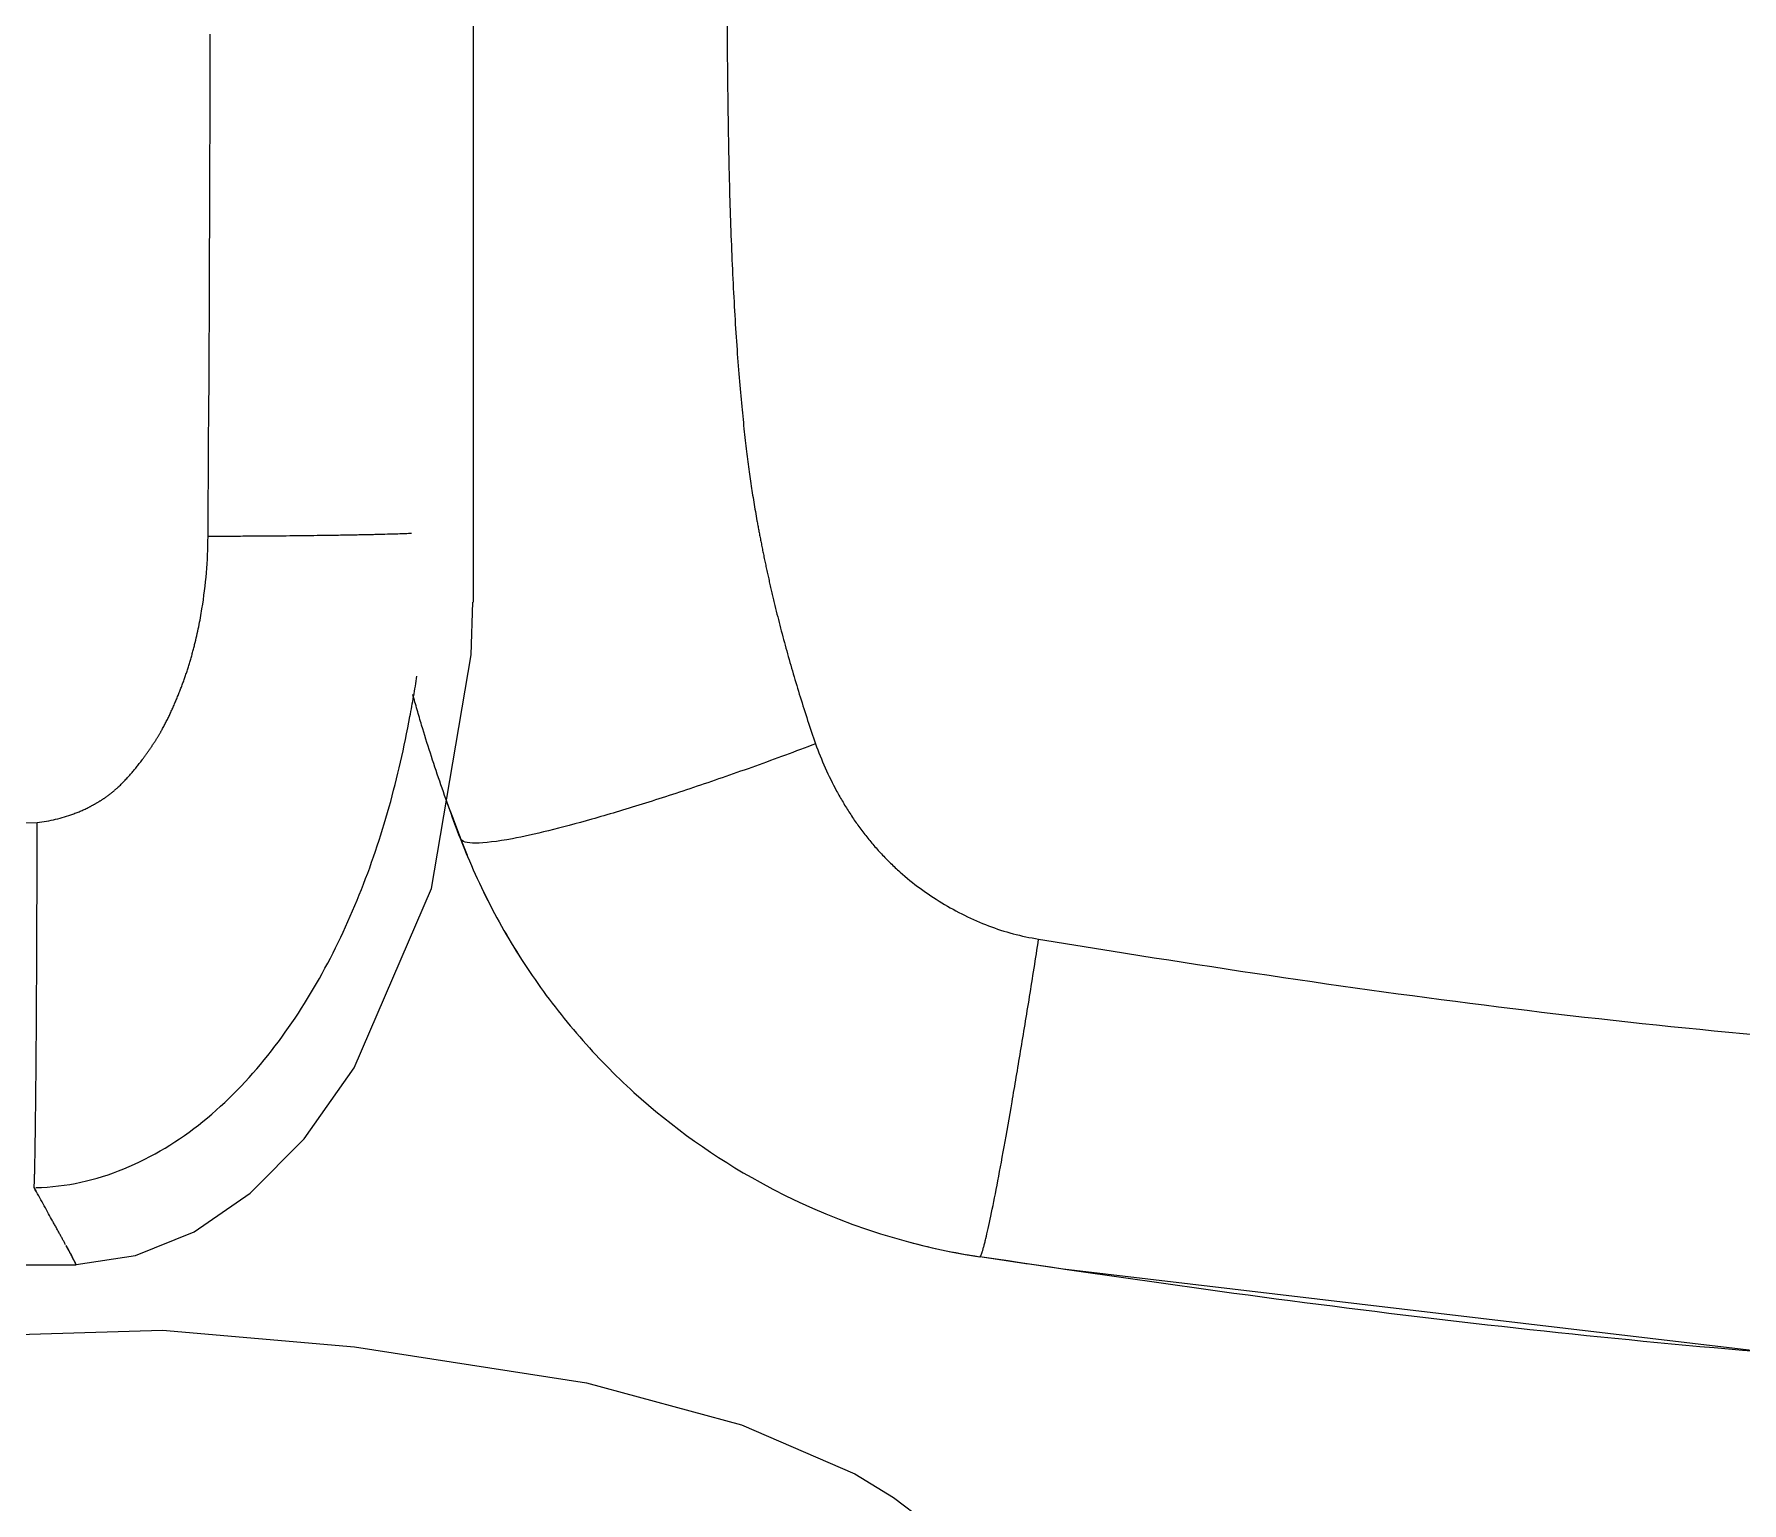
# Model space of a CAD drawing. Header units: millimetres. Extents: x 1680 to 166026, y 35966 to 91121.
# Drawn here: x 45564.3 to 45744.8, y 55983.2 to 56138.4 of the extents above; entities that cross this region are included whole.
import ezdxf

# ---------------------------------------------------------------- set-up
doc = ezdxf.new("R2010")
doc.units = ezdxf.units.MM
doc.linetypes.add('IMPORT-ACAD_ISO03W100', pattern=[762, 304.8, -457.2])
doc.layers.add('A-GENM', color=13, linetype='Continuous', lineweight=18)
doc.layers.add('G-IMPT', color=8, linetype='Continuous', lineweight=18)

# ---------------------------------------------------------------- blocks, each defined once
blk = doc.blocks.new('Furniture_Sofas-Armchairs_Fritz-Hansen_Alphabet-SofaT-Series-PL300-3 - Default-285427-mebel yerləşmə planı')
at = {"layer": 'A-GENM', "color": 253, "linetype": 'IMPORT-ACAD_ISO03W100'}
for points, knots in [([(-1261.56, 215.81), (-1260.21, 223.99), (-1257.65, 240.23), (-1254.29, 264.36), (-1251.62, 288.72), (-1249.59, 313.22), (-1248.28, 337.68), (-1247.5, 362.3), (-1247.05, 386.8), (-1246.87, 411.36), (-1246.83, 435.96), (-1246.84, 456.47), (-1246.8, 472.86), (-1246.77, 485.1), (-1246.68, 497.35), (-1246.47, 509.66), (-1246.16, 521.97), (-1245.75, 534.22), (-1245.18, 546.48), (-1244.38, 558.81), (-1243.32, 571.09), (-1242, 583.23), (-1240.38, 595.35), (-1238.43, 607.55), (-1236.01, 619.69), (-1233.08, 631.59), (-1229.68, 643.32), (-1225.94, 654.95), (-1221.85, 666.5), (-1215.84, 681.68), (-1210.74, 692.87), (-1207.09, 700.26)], [0, 0, 0, 0, 0.05, 0.1, 0.15, 0.2, 0.25, 0.3, 0.35, 0.4, 0.45, 0.5, 0.525, 0.55, 0.575, 0.6, 0.625, 0.65, 0.675, 0.7, 0.725, 0.75, 0.775, 0.8, 0.825, 0.85, 0.875, 0.9, 0.925, 0.95, 1, 1, 1, 1]), ([(-1213.76, 449.71), (-1213.76, 445.68), (-1213.76, 437.63), (-1213.78, 425.61), (-1213.81, 413.59), (-1213.88, 401.52), (-1213.99, 389.46), (-1214.15, 377.44), (-1214.37, 365.42), (-1214.67, 353.35), (-1215.06, 341.29), (-1215.71, 325.28), (-1216.82, 305.26), (-1218.8, 281.18), (-1221.38, 257.27), (-1224.46, 233.49), (-1226.78, 217.58), (-1227.99, 209.58)], [0.5, 0.5, 0.5, 0.5, 0.525, 0.55, 0.575, 0.6, 0.625, 0.65, 0.675, 0.7, 0.725, 0.75, 0.8, 0.85, 0.9, 0.95, 1, 1, 1, 1]), ([(-1282.19, 192.23), (-1280.46, 192.84), (-1277.98, 193.97), (-1274.83, 195.82), (-1272.6, 197.39), (-1270.53, 199.17), (-1267.97, 201.78), (-1265.28, 205.49), (-1262.78, 210.44), (-1261.85, 213.97), (-1261.56, 215.81)], [0, 0, 0, 0, 0.1666667, 0.25, 0.3333333, 0.4166667, 0.5, 0.6666667, 0.8333333, 1, 1, 1, 1]), ([(-1227.99, 209.59), (-1227.98, 209.65), (-1228.3, 209.81), (-1230.24, 210.34), (-1235, 211.34), (-1242.49, 212.69), (-1249.63, 213.9), (-1255.42, 214.85), (-1259.49, 215.49), (-1261.56, 215.81)], [0.0033488, 0.0033488, 0.0033488, 0.0033488, 0.1111111, 0.2222222, 0.4444444, 0.6666667, 0.7777778, 0.8888889, 1, 1, 1, 1]), ([(-1272.2, 154.69), (-1269.64, 155.67), (-1264.65, 157.92), (-1257.61, 162.16), (-1251.11, 167.18), (-1243.28, 174.85), (-1233.7, 188.31), (-1229.21, 201.46), (-1227.99, 209.58)], [0, 0, 0, 0, 0.111111, 0.222222, 0.333333, 0.444444, 0.666667, 1, 1, 1, 1]), ([(-1459.61, 192.49), (-1457.97, 191.95), (-1454.71, 190.94), (-1449.9, 189.58), (-1445.95, 188.59), (-1442.85, 187.88), (-1440.51, 187.39), (-1438.3, 186.96), (-1435.64, 186.46), (-1432.49, 185.94), (-1428.35, 185.37), (-1423.94, 184.86), (-1419.57, 184.44), (-1414.85, 184.04), (-1408.3, 183.6), (-1401.18, 183.27), (-1395.28, 183.09), (-1390.83, 182.99), (-1386.21, 182.92), (-1379.64, 182.87), (-1371.02, 182.85), (-1362.38, 182.86), (-1355.81, 182.89), (-1351.18, 182.94), (-1346.73, 183), (-1340.83, 183.12), (-1333.73, 183.35), (-1325.93, 183.76), (-1319.07, 184.29), (-1313.77, 184.84), (-1309.63, 185.38), (-1306.46, 185.91), (-1303.76, 186.41), (-1301.53, 186.86), (-1299.17, 187.37), (-1296.02, 188.11), (-1292.02, 189.15), (-1287.16, 190.58), (-1283.85, 191.66), (-1282.19, 192.23)], [0, 0, 0, 0, 0.035714, 0.071429, 0.107143, 0.125, 0.142857, 0.160714, 0.178571, 0.214286, 0.25, 0.285714, 0.303571, 0.321429, 0.357143, 0.392857, 0.410714, 0.428571, 0.446429, 0.464286, 0.5, 0.535714, 0.553571, 0.571429, 0.589286, 0.607143, 0.642857, 0.678571, 0.714286, 0.75, 0.785714, 0.821429, 0.839286, 0.857143, 0.875, 0.892857, 0.928571, 0.964286, 1, 1, 1, 1]), ([(-1282.19, 192.23), (-1281.38, 190.1), (-1279.81, 185.85), (-1277.66, 179.65), (-1275.76, 173.81), (-1273.63, 166.7), (-1271.56, 158.23), (-1271.53, 154.95), (-1272.18, 154.7)], [0, 0, 0, 0, 0.1111111, 0.2222222, 0.3333333, 0.4444444, 0.6666667, 0.9962022, 0.9962022, 0.9962022, 0.9962022]), ([(-1272.2, 154.69), (-1274.23, 153.92), (-1278.26, 152.46), (-1283.31, 150.83), (-1286.34, 149.96), (-1287.42, 149.66)], [0, 0, 0, 0, 0.03571429, 0.07142857, 0.09142517, 0.09142517, 0.09142517, 0.09142517]), ([(-1235.29, 109.81), (-1235.37, 113.05), (-1236.8, 119.36), (-1241.97, 127.75), (-1249.08, 134.57), (-1257.28, 140), (-1266.17, 144.18), (-1275.47, 147.34), (-1283.28, 149.06), (-1287.93, 149.89), (-1289.36, 150.1)], [0.0018423, 0.0018423, 0.0018423, 0.0018423, 0.1111111, 0.2222222, 0.3333333, 0.4444444, 0.5555556, 0.6666667, 0.7777778, 0.827199, 0.827199, 0.827199, 0.827199]), ([(-1304.42, 149.52), (-1304.38, 148.72), (-1304.33, 147.09), (-1304.26, 143.89), (-1304.2, 140.45), (-1304.15, 136.31), (-1304.12, 131.73), (-1304.11, 129.29), (-1304.1, 128.02)], [0.2222222, 0.2222222, 0.2222222, 0.2222222, 0.4444444, 0.5555556, 0.6666667, 0.8333333, 0.9166667, 1, 1, 1, 1]), ([(-1273.87, 109.97), (-1274.04, 111.3), (-1274.49, 113.19), (-1275.35, 115.18), (-1275.94, 116.26), (-1276.42, 117.04), (-1276.97, 117.78), (-1277.79, 118.74), (-1278.96, 119.85), (-1280.23, 120.87), (-1281.28, 121.63), (-1282.07, 122.17), (-1282.86, 122.69), (-1283.97, 123.33), (-1285.4, 124.05), (-1287.18, 124.82), (-1288.97, 125.51), (-1290.8, 126.11), (-1293.3, 126.79), (-1297.73, 127.69), (-1301.53, 128.01), (-1304.1, 128.02)], [0.0000001, 0.0000001, 0.0000001, 0.0000001, 0.1, 0.15, 0.175, 0.2, 0.225, 0.25, 0.3, 0.35, 0.375, 0.4, 0.425, 0.45, 0.5, 0.55, 0.6, 0.65, 0.7, 0.8, 1, 1, 1, 1]), ([(-1227.2, 114.04), (-1227.13, 114.08), (-1227.11, 114.1), (-1227.48, 113.92), (-1228.19, 113.55), (-1228.83, 113.2), (-1229.18, 113.01)], [0.5, 0.5, 0.5, 0.5, 0.5625, 0.625, 0.6875, 0.7456078, 0.7456078, 0.7456078, 0.7456078]), ([(-1229.26, 112.97), (-1229.64, 112.76), (-1230.47, 112.31), (-1232.41, 111.24), (-1234.11, 110.3), (-1235.29, 109.64)], [0.75, 0.75, 0.75, 0.75, 0.8125, 0.875, 1, 1, 1, 1]), ([(-1273.87, -701.01), (-1273.13, -670.99), (-1271.77, -610.93), (-1270.09, -520.83), (-1268.77, -430.71), (-1267.93, -340.59), (-1267.93, -250.46), (-1268.88, -145.31), (-1270.86, -25.17), (-1272.82, 64.92), (-1273.87, 109.97)], [0, 0, 0, 0, 0.111111, 0.222222, 0.333333, 0.444444, 0.555556, 0.666667, 0.833333, 1, 1, 1, 1]), ([(-1235.29, 109.64), (-1235.55, 109.66), (-1236.36, 109.69), (-1238.99, 109.75), (-1244.04, 109.82), (-1252.5, 109.89), (-1262.71, 109.94), (-1270.14, 109.96), (-1273.87, 109.97)], [0, 0, 0, 0, 0.1, 0.2, 0.4, 0.6, 0.8, 1, 1, 1, 1])]:
    blk.add_open_spline(points, degree=3, knots=knots, dxfattribs=at)
for points in [[(-1229.69, 201.56), (-1228.97, 204.19), (-1228.4, 206.88), (-1227.99, 209.58)], [(-1227.99, 209.58), (-1227.99, 209.59), (-1227.99, 209.59), (-1227.99, 209.59)], [(-1272.2, 154.69), (-1269.64, 155.67), (-1264.65, 157.92), (-1259.96, 160.74), (-1257.7, 162.29)], [(-1275.09, 153.62), (-1274.13, 153.96), (-1273.17, 154.32), (-1272.2, 154.69)], [(-1272.18, 154.7), (-1272.18, 154.7), (-1272.19, 154.69), (-1272.2, 154.69)], [(-1304.1, 128.02), (-1321.78, 128.15), (-1339.48, 128.23), (-1357.18, 128.25)], [(-1229.22, 112.99), (-1227.78, 113.76), (-1227.15, 114.07), (-1227.18, 114.05)], [(-1235.29, 109.64), (-1235.17, 109.71), (-1235.05, 109.78), (-1234.94, 109.84)]]:
    blk.add_open_spline(points, degree=3, dxfattribs=at)
at = {"layer": 'G-IMPT'}
for p, q in [((-1227.22, 214.71), (-1227.99, 209.59)), ((-1228.22, 208.19), (-1227.99, 209.59)), ((-1228.22, 208.19), (-1227.99, 209.59)), ((-1443.8, 156.03), (-1297.15, 156.03)), ((-1270.4, 155.4), (-1272.18, 154.7)), ((-1272.18, 154.7), (-1270.41, 155.4)), ((-1272.18, 154.7), (-1276.05, 153.27)), ((-1275.11, 153.61), (-1272.18, 154.7))]:
    blk.add_line(p, q, dxfattribs=at)
at = {"layer": 'G-IMPT', "flags": 128}
for points in [[(-1213.75, 468.25), (-1217.78, 293.88), (-1226.68, 218.39), (-1227.99, 209.59)], [(-1218.48, 143.49), (-1214.66, 168.02), (-1210.23, 184.39), (-1205.05, 196.38), (-1202.56, 200.46), (-1200.02, 203.81), (-1194.53, 208.93), (-1188.26, 212.61), (-1180.85, 215.18), (-1162.06, 217.89), (-1151.44, 218.74), (-1144.24, 218.9), (-1138.81, 218.62), (-1134, 218.01), (-1129.45, 217.08), (-1121.28, 214.6), (-1116.27, 212.75), (-1105.29, 210.2)], [(-1227.16, 114.07), (-1228.11, 120.36), (-1230.63, 126.54), (-1234.72, 132.49), (-1240.45, 138.18), (-1247.94, 143.48), (-1266.89, 151.63), (-1291.58, 155.84), (-1297.15, 156.02)], [(-1174.56, -339.67), (-1181.29, -314.45), (-1193.21, -253.08), (-1202.8, -175.62), (-1215.35, -38.55), (-1220.22, 123.2), (-1218.48, 143.49)], [(-1227.14, -705.13), (-1227.14, -400.33), (-1227.14, -95.53), (-1227.14, 114.08)]]:
    blk.add_lwpolyline(points, dxfattribs=at)

msp = doc.modelspace()

# ---------------------------------------------------------------- block references
at = {"layer": 'A-GENM', "color": 253, "linetype": 'IMPORT-ACAD_ISO03W100', "rotation": 269.9999999999997}
msp.add_blockref('Furniture_Sofas-Armchairs_Fritz-Hansen_Alphabet-SofaT-Series-PL300-3 - Default-285427-mebel yerləşmə planı', (45454.63, 54781.24), dxfattribs=at)

doc.saveas('drawing.dxf')
